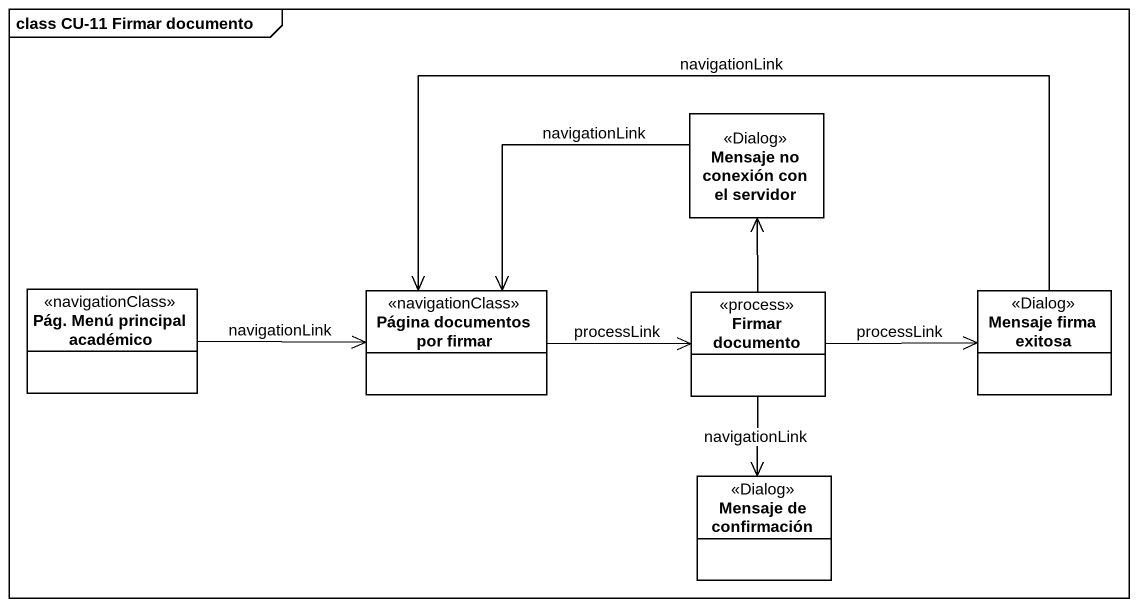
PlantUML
@startuml
mainframe class CU-11 Firmar documento
hide circle
hide empty members
class "Mensaje no conexión con el servidor" as Mensaje_no_conexión_con_el <<Dialog>>
class "Pág. Menú principal académico" as Pág_Menú_principal_académico <<navigationClass>>
class "Página documentos por firmar" as Página_documentos_por_firmar <<navigationClass>>
class "Firmar documento" as Firmar_documento <<process>>
class "Mensaje firma exitosa" as Mensaje_firma_exitosa <<Dialog>>
class "Mensaje de confirmación" as Mensaje_de_confirmación <<Dialog>>
Mensaje_no_conexión_con_el -left-> Página_documentos_por_firmar : navigationLink
Pág_Menú_principal_académico -right-> Página_documentos_por_firmar : navigationLink
Página_documentos_por_firmar -right-> Firmar_documento : processLink
Firmar_documento -up-> Mensaje_no_conexión_con_el
Firmar_documento -right-> Mensaje_firma_exitosa : processLink
Firmar_documento --> Mensaje_de_confirmación : navigationLink
Mensaje_firma_exitosa -left-> Página_documentos_por_firmar : navigationLink
@enduml
